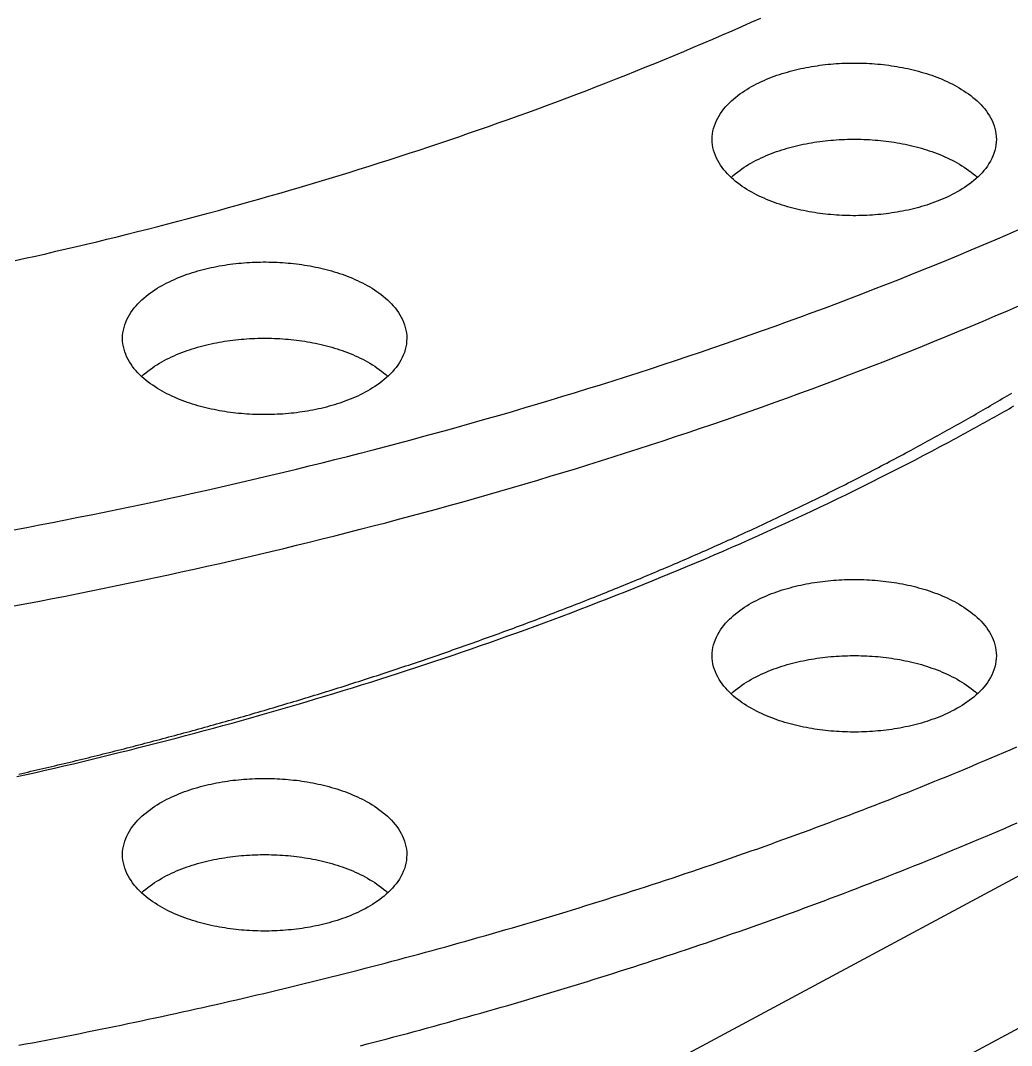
# Model space of a CAD drawing. Header units: millimetres. Extents: x 0 to 841, y 0 to 594.
# Drawn here: x 383.7 to 426.92, y 227.68 to 272.37 of the extents above; entities that cross this region are included whole.
import ezdxf

# ---------------------------------------------------------------- set-up
doc = ezdxf.new("R2010")
doc.units = ezdxf.units.MM
doc.layers.add('FINA', color=7, linetype='CONTINUOUS', lineweight=25)

msp = doc.modelspace()

# ---------------------------------------------------------------- linework, layer by layer
at = {"layer": 'FINA'}
for points in [[(392.051, 216.186), (497.574, 272.84)], [(383.464, 261.898), (383.909, 261.998), (384.355, 262.099), (384.8, 262.2), (385.245, 262.303), (385.69, 262.407), (386.135, 262.511), (386.579, 262.617), (387.023, 262.724), (387.467, 262.832), (387.911, 262.941), (388.354, 263.051), (388.797, 263.162), (389.24, 263.274), (389.683, 263.388), (390.125, 263.502), (390.567, 263.617), (391.009, 263.734), (391.45, 263.851), (391.891, 263.97), (392.332, 264.09), (392.773, 264.211), (393.213, 264.332), (393.653, 264.455), (394.092, 264.58), (394.532, 264.705), (394.971, 264.831), (395.409, 264.959), (395.848, 265.087), (396.286, 265.217), (396.723, 265.348), (397.161, 265.48), (397.598, 265.613), (398.034, 265.747), (398.471, 265.882), (398.907, 266.019), (399.342, 266.156), (399.777, 266.295), (400.212, 266.435), (400.647, 266.576), (401.081, 266.719), (401.515, 266.862), (401.948, 267.007), (402.381, 267.153), (402.813, 267.3), (403.245, 267.448), (403.677, 267.597), (404.108, 267.748), (404.539, 267.9), (404.97, 268.053), (405.4, 268.207), (405.829, 268.363), (406.258, 268.519), (406.687, 268.677), (407.115, 268.836), (407.543, 268.997), (407.97, 269.158), (408.397, 269.321), (408.823, 269.486), (409.249, 269.651), (409.674, 269.818), (410.099, 269.986), (410.523, 270.155), (410.947, 270.326), (411.37, 270.497), (411.793, 270.671), (412.215, 270.845), (412.637, 271.021), (413.058, 271.198), (413.478, 271.376), (413.898, 271.556), (414.318, 271.737), (414.736, 271.92), (415.155, 272.104), (415.572, 272.289), (415.989, 272.475)], [(383.464, 261.898), (383.909, 261.998), (384.355, 262.099), (384.8, 262.2), (385.245, 262.303), (385.69, 262.407), (386.135, 262.511), (386.579, 262.617), (387.023, 262.724), (387.467, 262.832), (387.911, 262.941), (388.354, 263.051), (388.797, 263.162), (389.24, 263.274), (389.683, 263.388), (390.125, 263.502), (390.567, 263.617), (391.009, 263.734), (391.45, 263.851), (391.891, 263.97), (392.332, 264.09), (392.773, 264.211), (393.213, 264.332), (393.653, 264.455), (394.092, 264.58), (394.532, 264.705), (394.971, 264.831), (395.409, 264.959), (395.848, 265.087), (396.286, 265.217), (396.723, 265.348), (397.161, 265.48), (397.598, 265.613), (398.034, 265.747), (398.471, 265.882), (398.907, 266.019), (399.342, 266.156), (399.777, 266.295), (400.212, 266.435), (400.647, 266.576), (401.081, 266.719), (401.515, 266.862), (401.948, 267.007), (402.381, 267.153), (402.813, 267.3), (403.245, 267.448), (403.677, 267.597), (404.108, 267.748), (404.539, 267.9), (404.97, 268.053), (405.4, 268.207), (405.829, 268.363), (406.258, 268.519), (406.687, 268.677), (407.115, 268.836), (407.543, 268.997), (407.97, 269.158), (408.397, 269.321), (408.823, 269.486), (409.249, 269.651), (409.674, 269.818), (410.099, 269.986), (410.523, 270.155), (410.947, 270.326), (411.37, 270.497), (411.793, 270.671), (412.215, 270.845), (412.637, 271.021), (413.058, 271.198), (413.478, 271.376), (413.898, 271.556), (414.318, 271.737), (414.736, 271.92), (415.155, 272.104), (415.572, 272.289), (415.989, 272.475)], [(413.867, 267.186), (413.871, 267.306), (413.883, 267.426), (413.903, 267.545), (413.931, 267.662), (413.966, 267.778), (414.007, 267.891), (414.056, 268.001), (414.11, 268.109), (414.17, 268.213), (414.234, 268.315), (414.304, 268.413), (414.378, 268.509), (414.455, 268.601), (414.536, 268.69), (414.621, 268.776), (414.708, 268.859), (414.798, 268.94), (414.89, 269.017), (414.984, 269.092), (415.081, 269.164), (415.179, 269.234), (415.279, 269.301), (415.381, 269.365), (415.484, 269.428), (415.589, 269.488), (415.695, 269.546), (415.801, 269.601), (415.909, 269.655), (416.018, 269.706), (416.128, 269.756), (416.239, 269.804), (416.35, 269.85), (416.462, 269.894), (416.575, 269.936), (416.689, 269.977), (416.803, 270.015), (416.917, 270.053), (417.032, 270.088), (417.148, 270.122), (417.264, 270.155), (417.381, 270.185), (417.498, 270.215), (417.615, 270.243), (417.732, 270.269), (417.85, 270.294), (417.968, 270.318), (418.087, 270.34), (418.206, 270.36), (418.325, 270.38), (418.444, 270.398), (418.563, 270.414), (418.683, 270.43), (418.802, 270.444), (418.922, 270.457), (419.042, 270.468), (419.162, 270.478), (419.282, 270.487), (419.403, 270.495), (419.523, 270.501), (419.643, 270.506), (419.764, 270.51), (419.884, 270.512), (420.005, 270.514), (420.125, 270.514), (420.246, 270.512), (420.366, 270.51), (420.487, 270.506), (420.607, 270.501), (420.728, 270.495), (420.848, 270.487), (420.968, 270.478), (421.088, 270.468), (421.208, 270.457), (421.328, 270.444), (421.448, 270.43), (421.567, 270.414), (421.686, 270.398), (421.806, 270.38), (421.925, 270.36), (422.043, 270.34), (422.162, 270.318), (422.28, 270.294), (422.398, 270.269), (422.515, 270.243), (422.633, 270.215), (422.75, 270.185), (422.866, 270.155), (422.982, 270.122), (423.098, 270.088), (423.213, 270.053), (423.328, 270.015), (423.442, 269.977), (423.555, 269.936), (423.668, 269.894), (423.78, 269.85), (423.892, 269.804), (424.002, 269.756), (424.112, 269.706), (424.221, 269.655), (424.329, 269.601), (424.436, 269.546), (424.541, 269.488), (424.646, 269.428), (424.749, 269.365), (424.851, 269.301), (424.951, 269.234), (425.049, 269.164), (425.146, 269.092), (425.24, 269.017), (425.333, 268.94), (425.423, 268.859), (425.51, 268.776), (425.594, 268.69), (425.675, 268.601), (425.753, 268.509), (425.826, 268.413), (425.896, 268.315), (425.961, 268.213), (426.02, 268.109), (426.075, 268.001), (426.123, 267.891), (426.165, 267.778), (426.2, 267.662), (426.227, 267.545), (426.247, 267.426), (426.259, 267.306), (426.263, 267.186)], [(398.238, 212.864), (503.762, 269.518)], [(424.448, 264.833), (424.341, 264.777), (424.233, 264.723), (424.124, 264.671), (424.014, 264.621), (423.904, 264.573), (423.792, 264.527), (423.68, 264.483), (423.567, 264.44), (423.454, 264.399), (423.339, 264.36), (423.225, 264.323), (423.109, 264.287), (422.994, 264.253), (422.878, 264.22), (422.761, 264.189), (422.644, 264.16), (422.527, 264.132), (422.409, 264.105), (422.291, 264.08), (422.173, 264.056), (422.054, 264.034), (421.935, 264.013), (421.816, 263.994), (421.697, 263.975), (421.577, 263.959), (421.458, 263.943), (421.338, 263.929), (421.218, 263.916), (421.098, 263.905), (420.978, 263.894), (420.857, 263.885), (420.737, 263.878), (420.617, 263.871), (420.496, 263.866), (420.375, 263.862), (420.255, 263.86), (420.134, 263.858), (420.013, 263.858), (419.893, 263.859), (419.772, 263.862), (419.652, 263.865), (419.531, 263.87), (419.411, 263.877), (419.29, 263.884), (419.17, 263.893), (419.05, 263.903), (418.93, 263.914), (418.81, 263.927), (418.69, 263.941), (418.57, 263.956), (418.451, 263.973), (418.331, 263.991), (418.212, 264.01), (418.093, 264.031), (417.975, 264.053), (417.856, 264.077), (417.738, 264.101), (417.621, 264.128), (417.503, 264.156), (417.386, 264.185), (417.269, 264.216), (417.153, 264.248), (417.037, 264.282), (416.922, 264.318), (416.807, 264.355), (416.693, 264.394), (416.58, 264.434), (416.467, 264.476), (416.354, 264.52), (416.243, 264.566), (416.132, 264.614), (416.022, 264.664), (415.913, 264.715), (415.805, 264.769), (415.698, 264.825), (415.592, 264.882), (415.487, 264.942), (415.384, 265.005), (415.282, 265.069), (415.182, 265.137), (415.083, 265.206), (414.986, 265.278), (414.892, 265.353), (414.799, 265.431), (414.709, 265.511), (414.622, 265.594), (414.538, 265.68), (414.456, 265.769), (414.379, 265.862), (414.305, 265.957), (414.235, 266.056), (414.17, 266.157), (414.11, 266.262), (414.056, 266.37), (414.008, 266.48), (413.966, 266.594), (413.931, 266.709), (413.903, 266.826), (413.883, 266.945), (413.871, 267.065), (413.867, 267.186)], [(414.694, 265.525), (414.784, 265.606), (414.876, 265.684), (414.971, 265.759), (415.067, 265.832), (415.166, 265.902), (415.266, 265.97), (415.368, 266.035), (415.471, 266.098), (415.576, 266.158), (415.682, 266.217), (415.789, 266.273), (415.897, 266.327), (416.006, 266.379), (416.116, 266.429), (416.227, 266.477), (416.339, 266.523), (416.451, 266.567), (416.564, 266.61), (416.678, 266.651), (416.793, 266.69), (416.908, 266.727), (417.023, 266.763), (417.139, 266.797), (417.255, 266.83), (417.372, 266.861), (417.489, 266.891), (417.607, 266.919), (417.725, 266.945), (417.843, 266.97), (417.962, 266.994), (418.081, 267.016), (418.2, 267.037), (418.319, 267.057), (418.439, 267.075), (418.558, 267.092), (418.678, 267.107), (418.798, 267.121), (418.918, 267.134), (419.039, 267.146), (419.159, 267.156), (419.28, 267.165), (419.401, 267.172), (419.521, 267.179), (419.642, 267.184), (419.763, 267.188), (419.884, 267.19), (420.005, 267.191), (420.126, 267.191), (420.246, 267.19), (420.367, 267.188), (420.488, 267.184), (420.609, 267.179), (420.73, 267.172), (420.85, 267.165), (420.971, 267.156), (421.091, 267.146), (421.212, 267.134), (421.332, 267.121), (421.452, 267.107), (421.572, 267.092), (421.692, 267.075), (421.811, 267.057), (421.931, 267.037), (422.05, 267.016), (422.168, 266.994), (422.287, 266.97), (422.405, 266.945), (422.523, 266.919), (422.641, 266.891), (422.758, 266.861), (422.875, 266.83), (422.991, 266.797), (423.107, 266.763), (423.223, 266.727), (423.338, 266.69), (423.452, 266.651), (423.566, 266.61), (423.679, 266.567), (423.791, 266.523), (423.903, 266.477), (424.014, 266.429), (424.124, 266.379), (424.233, 266.327), (424.341, 266.273), (424.449, 266.217), (424.554, 266.158), (424.659, 266.098), (424.762, 266.035), (424.864, 265.97), (424.964, 265.902), (425.063, 265.832), (425.16, 265.759), (425.254, 265.684), (425.346, 265.606), (425.436, 265.525)], [(426.263, 267.186), (426.259, 267.061), (426.246, 266.937), (426.225, 266.814), (426.195, 266.693), (426.158, 266.574), (426.113, 266.457), (426.062, 266.344), (426.004, 266.233), (425.94, 266.126), (425.872, 266.022), (425.798, 265.921), (425.72, 265.824), (425.638, 265.729), (425.553, 265.639), (425.464, 265.551), (425.372, 265.467), (425.277, 265.385), (425.18, 265.307), (425.081, 265.231), (424.98, 265.158), (424.877, 265.088), (424.772, 265.021), (424.665, 264.956), (424.557, 264.893), (424.448, 264.833)], [(383.405, 250.162), (383.969, 250.268), (384.532, 250.376), (385.095, 250.484), (385.658, 250.594), (386.22, 250.706), (386.783, 250.818), (387.345, 250.932), (387.906, 251.048), (388.468, 251.164), (389.029, 251.283), (389.59, 251.402), (390.15, 251.523), (390.71, 251.645), (391.27, 251.769), (391.83, 251.894), (392.389, 252.021), (392.948, 252.149), (393.507, 252.278), (394.065, 252.409), (394.623, 252.541), (395.181, 252.674), (395.738, 252.809), (396.295, 252.945), (396.852, 253.083), (397.408, 253.223), (397.964, 253.363), (398.52, 253.505), (399.075, 253.649), (399.63, 253.794), (400.184, 253.941), (400.738, 254.089), (401.292, 254.238), (401.845, 254.389), (402.398, 254.541), (402.95, 254.695), (403.502, 254.851), (404.054, 255.008), (404.605, 255.166), (405.156, 255.326), (405.706, 255.487), (406.256, 255.65), (406.805, 255.815), (407.354, 255.981), (407.902, 256.148), (408.45, 256.317), (408.998, 256.488), (409.545, 256.66), (410.091, 256.834), (410.637, 257.009), (411.183, 257.186), (411.727, 257.365), (412.272, 257.545), (412.816, 257.726), (413.359, 257.91), (413.902, 258.095), (414.444, 258.281), (414.986, 258.469), (415.527, 258.659), (416.068, 258.851), (416.608, 259.044), (417.147, 259.238), (417.686, 259.435), (418.224, 259.633), (418.761, 259.832), (419.298, 260.034), (419.835, 260.237), (420.37, 260.442), (420.905, 260.648), (421.439, 260.857), (421.973, 261.066), (422.506, 261.278), (423.038, 261.492), (423.57, 261.707), (424.101, 261.924), (424.631, 262.142), (425.16, 262.363), (425.689, 262.585), (426.217, 262.809), (426.744, 263.035), (427.27, 263.263)], [(388.15, 258.51), (388.154, 258.631), (388.166, 258.751), (388.186, 258.869), (388.214, 258.987), (388.249, 259.102), (388.291, 259.215), (388.339, 259.325), (388.393, 259.433), (388.453, 259.538), (388.518, 259.639), (388.587, 259.738), (388.661, 259.833), (388.739, 259.925), (388.82, 260.015), (388.904, 260.101), (388.991, 260.184), (389.081, 260.264), (389.173, 260.342), (389.268, 260.416), (389.364, 260.488), (389.463, 260.558), (389.563, 260.625), (389.665, 260.69), (389.768, 260.752), (389.872, 260.812), (389.978, 260.87), (390.085, 260.926), (390.193, 260.979), (390.302, 261.031), (390.411, 261.081), (390.522, 261.128), (390.633, 261.174), (390.746, 261.218), (390.858, 261.26), (390.972, 261.301), (391.086, 261.34), (391.201, 261.377), (391.316, 261.413), (391.431, 261.447), (391.548, 261.479), (391.664, 261.51), (391.781, 261.539), (391.898, 261.567), (392.016, 261.593), (392.134, 261.618), (392.252, 261.642), (392.37, 261.664), (392.489, 261.685), (392.608, 261.704), (392.727, 261.722), (392.846, 261.739), (392.966, 261.754), (393.086, 261.768), (393.206, 261.781), (393.325, 261.792), (393.446, 261.803), (393.566, 261.811), (393.686, 261.819), (393.806, 261.825), (393.927, 261.83), (394.047, 261.834), (394.168, 261.837), (394.288, 261.838), (394.409, 261.838), (394.529, 261.837), (394.65, 261.834), (394.77, 261.83), (394.891, 261.825), (395.011, 261.819), (395.131, 261.811), (395.251, 261.803), (395.371, 261.792), (395.491, 261.781), (395.611, 261.768), (395.731, 261.754), (395.851, 261.739), (395.97, 261.722), (396.089, 261.704), (396.208, 261.685), (396.327, 261.664), (396.445, 261.642), (396.563, 261.618), (396.681, 261.593), (396.799, 261.567), (396.916, 261.539), (397.033, 261.51), (397.149, 261.479), (397.265, 261.447), (397.381, 261.413), (397.496, 261.377), (397.611, 261.34), (397.725, 261.301), (397.838, 261.26), (397.951, 261.218), (398.063, 261.174), (398.175, 261.128), (398.286, 261.081), (398.395, 261.031), (398.504, 260.979), (398.612, 260.926), (398.719, 260.87), (398.825, 260.812), (398.929, 260.752), (399.032, 260.69), (399.134, 260.625), (399.234, 260.558), (399.333, 260.488), (399.429, 260.416), (399.524, 260.342), (399.616, 260.264), (399.706, 260.184), (399.793, 260.101), (399.877, 260.015), (399.958, 259.925), (400.036, 259.833), (400.11, 259.738), (400.179, 259.639), (400.244, 259.538), (400.304, 259.433), (400.358, 259.325), (400.406, 259.215), (400.448, 259.102), (400.483, 258.987), (400.511, 258.869), (400.531, 258.751), (400.543, 258.631), (400.547, 258.51)], [(383.405, 246.84), (383.969, 246.946), (384.532, 247.054), (385.095, 247.162), (385.658, 247.272), (386.22, 247.384), (386.783, 247.496), (387.345, 247.61), (387.906, 247.726), (388.468, 247.842), (389.029, 247.961), (389.59, 248.08), (390.15, 248.201), (390.71, 248.323), (391.27, 248.447), (391.83, 248.572), (392.389, 248.699), (392.948, 248.826), (393.507, 248.956), (394.065, 249.086), (394.623, 249.219), (395.181, 249.352), (395.738, 249.487), (396.295, 249.623), (396.852, 249.761), (397.408, 249.901), (397.964, 250.041), (398.52, 250.183), (399.075, 250.327), (399.63, 250.472), (400.184, 250.619), (400.738, 250.767), (401.292, 250.916), (401.845, 251.067), (402.398, 251.219), (402.95, 251.373), (403.502, 251.529), (404.054, 251.686), (404.605, 251.844), (405.156, 252.004), (405.706, 252.165), (406.256, 252.328), (406.805, 252.493), (407.354, 252.659), (407.902, 252.826), (408.45, 252.995), (408.998, 253.166), (409.545, 253.338), (410.091, 253.512), (410.637, 253.687), (411.183, 253.864), (411.727, 254.043), (412.272, 254.223), (412.816, 254.404), (413.359, 254.588), (413.902, 254.773), (414.444, 254.959), (414.986, 255.147), (415.527, 255.337), (416.068, 255.528), (416.608, 255.722), (417.147, 255.916), (417.686, 256.113), (418.224, 256.311), (418.761, 256.51), (419.298, 256.712), (419.835, 256.915), (420.37, 257.12), (420.905, 257.326), (421.439, 257.534), (421.973, 257.744), (422.506, 257.956), (423.038, 258.17), (423.57, 258.385), (424.101, 258.602), (424.631, 258.82), (425.16, 259.041), (425.689, 259.263), (426.217, 259.487), (426.744, 259.713), (427.27, 259.941)], [(398.731, 256.157), (398.624, 256.101), (398.517, 256.047), (398.408, 255.995), (398.298, 255.945), (398.187, 255.897), (398.076, 255.851), (397.963, 255.807), (397.85, 255.765), (397.737, 255.724), (397.623, 255.685), (397.508, 255.647), (397.393, 255.612), (397.277, 255.577), (397.161, 255.545), (397.044, 255.514), (396.927, 255.484), (396.81, 255.456), (396.692, 255.43), (396.574, 255.404), (396.456, 255.381), (396.337, 255.358), (396.219, 255.338), (396.1, 255.318), (395.98, 255.3), (395.861, 255.283), (395.741, 255.268), (395.621, 255.253), (395.501, 255.241), (395.381, 255.229), (395.261, 255.219), (395.141, 255.21), (395.02, 255.202), (394.9, 255.196), (394.779, 255.191), (394.659, 255.187), (394.538, 255.184), (394.418, 255.183), (394.297, 255.183), (394.176, 255.184), (394.056, 255.186), (393.935, 255.19), (393.814, 255.195), (393.694, 255.201), (393.574, 255.209), (393.453, 255.217), (393.333, 255.227), (393.213, 255.239), (393.093, 255.251), (392.973, 255.265), (392.853, 255.281), (392.734, 255.297), (392.615, 255.315), (392.495, 255.335), (392.377, 255.355), (392.258, 255.377), (392.14, 255.401), (392.022, 255.426), (391.904, 255.452), (391.787, 255.48), (391.669, 255.509), (391.553, 255.54), (391.437, 255.573), (391.321, 255.607), (391.206, 255.642), (391.091, 255.679), (390.977, 255.718), (390.863, 255.759), (390.75, 255.801), (390.638, 255.845), (390.526, 255.891), (390.415, 255.938), (390.305, 255.988), (390.196, 256.04), (390.088, 256.093), (389.981, 256.149), (389.875, 256.207), (389.771, 256.267), (389.667, 256.329), (389.565, 256.394), (389.465, 256.461), (389.366, 256.53), (389.27, 256.603), (389.175, 256.677), (389.083, 256.755), (388.993, 256.835), (388.905, 256.918), (388.821, 257.005), (388.74, 257.094), (388.662, 257.186), (388.588, 257.282), (388.519, 257.38), (388.454, 257.482), (388.394, 257.587), (388.339, 257.694), (388.291, 257.805), (388.249, 257.918), (388.214, 258.033), (388.187, 258.151), (388.166, 258.27), (388.154, 258.39), (388.15, 258.51)], [(388.978, 256.849), (389.067, 256.93), (389.16, 257.008), (389.254, 257.084), (389.351, 257.157), (389.449, 257.227), (389.549, 257.294), (389.651, 257.359), (389.754, 257.422), (389.859, 257.483), (389.965, 257.541), (390.072, 257.597), (390.18, 257.651), (390.289, 257.703), (390.4, 257.753), (390.51, 257.801), (390.622, 257.848), (390.735, 257.892), (390.848, 257.934), (390.962, 257.975), (391.076, 258.014), (391.191, 258.052), (391.306, 258.088), (391.422, 258.122), (391.539, 258.154), (391.656, 258.186), (391.773, 258.215), (391.89, 258.243), (392.008, 258.27), (392.127, 258.295), (392.245, 258.319), (392.364, 258.341), (392.483, 258.362), (392.602, 258.381), (392.722, 258.399), (392.842, 258.416), (392.962, 258.432), (393.082, 258.446), (393.202, 258.459), (393.322, 258.47), (393.443, 258.48), (393.563, 258.489), (393.684, 258.497), (393.805, 258.503), (393.925, 258.508), (394.046, 258.512), (394.167, 258.515), (394.288, 258.516), (394.409, 258.516), (394.53, 258.515), (394.651, 258.512), (394.772, 258.508), (394.892, 258.503), (395.013, 258.497), (395.134, 258.489), (395.254, 258.48), (395.375, 258.47), (395.495, 258.459), (395.615, 258.446), (395.735, 258.432), (395.855, 258.416), (395.975, 258.399), (396.095, 258.381), (396.214, 258.362), (396.333, 258.341), (396.452, 258.319), (396.57, 258.295), (396.689, 258.27), (396.807, 258.243), (396.924, 258.215), (397.041, 258.186), (397.158, 258.154), (397.275, 258.122), (397.391, 258.088), (397.506, 258.052), (397.621, 258.014), (397.735, 257.975), (397.849, 257.934), (397.962, 257.892), (398.075, 257.848), (398.187, 257.801), (398.297, 257.753), (398.408, 257.703), (398.517, 257.651), (398.625, 257.597), (398.732, 257.541), (398.838, 257.483), (398.942, 257.422), (399.046, 257.359), (399.148, 257.294), (399.248, 257.227), (399.346, 257.157), (399.443, 257.084), (399.537, 257.008), (399.63, 256.93), (399.719, 256.849)], [(400.547, 258.51), (400.542, 258.386), (400.529, 258.262), (400.508, 258.139), (400.478, 258.017), (400.441, 257.898), (400.396, 257.782), (400.345, 257.668), (400.287, 257.558), (400.224, 257.45), (400.155, 257.346), (400.081, 257.245), (400.003, 257.148), (399.922, 257.054), (399.836, 256.963), (399.747, 256.875), (399.655, 256.791), (399.561, 256.709), (399.464, 256.631), (399.365, 256.555), (399.263, 256.483), (399.16, 256.412), (399.055, 256.345), (398.949, 256.28), (398.841, 256.217), (398.731, 256.157)], [(422.434, 253.575), (422.54, 253.632), (422.646, 253.689), (422.752, 253.746), (422.858, 253.803), (422.964, 253.861), (423.07, 253.918), (423.175, 253.976), (423.281, 254.034), (423.386, 254.092), (423.492, 254.15), (423.597, 254.208), (423.703, 254.266), (423.808, 254.324), (423.913, 254.382), (424.018, 254.441), (424.123, 254.5), (424.228, 254.558), (424.333, 254.617), (424.438, 254.676), (424.543, 254.735), (424.648, 254.794), (424.753, 254.854), (424.857, 254.913), (424.962, 254.973), (425.066, 255.032), (425.171, 255.092), (425.275, 255.152), (425.38, 255.212), (425.484, 255.272), (425.588, 255.332), (425.692, 255.392), (425.796, 255.453), (425.901, 255.513), (426.004, 255.574), (426.108, 255.635), (426.212, 255.695), (426.316, 255.756), (426.42, 255.817), (426.523, 255.879), (426.627, 255.94), (426.73, 256.001), (426.834, 256.063), (426.937, 256.125)], [(424.187, 253.987), (424.293, 254.044), (424.399, 254.101), (424.505, 254.158), (424.611, 254.215), (424.716, 254.273), (424.822, 254.33), (424.928, 254.388), (425.033, 254.445), (425.139, 254.503), (425.244, 254.561), (425.349, 254.619), (425.455, 254.677), (425.56, 254.735), (425.665, 254.794), (425.77, 254.852), (425.875, 254.911), (425.98, 254.969), (426.085, 255.028), (426.19, 255.087), (426.295, 255.146), (426.399, 255.205), (426.504, 255.264), (426.609, 255.323), (426.713, 255.383), (426.818, 255.442), (426.922, 255.502), (427.026, 255.562)], [(383.543, 239.4), (383.954, 239.492), (384.364, 239.584), (384.774, 239.678), (385.184, 239.773), (385.593, 239.868), (386.003, 239.964), (386.412, 240.061), (386.821, 240.159), (387.229, 240.258), (387.638, 240.358), (388.046, 240.459), (388.454, 240.56), (388.862, 240.663), (389.27, 240.766), (389.677, 240.87), (390.084, 240.975), (390.491, 241.081), (390.898, 241.188), (391.304, 241.296), (391.711, 241.405), (392.117, 241.515), (392.522, 241.626), (392.928, 241.737), (393.333, 241.85), (393.738, 241.963), (394.143, 242.078), (394.547, 242.193), (394.951, 242.309), (395.355, 242.427), (395.759, 242.545), (396.162, 242.664), (396.565, 242.784), (396.968, 242.905), (397.37, 243.027), (397.772, 243.15), (398.174, 243.274), (398.576, 243.399), (398.977, 243.525), (399.378, 243.652), (399.779, 243.779), (400.179, 243.908), (400.579, 244.038), (400.979, 244.169), (401.378, 244.301), (401.777, 244.434), (402.176, 244.567), (402.574, 244.702), (402.972, 244.838), (403.37, 244.975), (403.767, 245.113), (404.164, 245.251), (404.56, 245.391), (404.957, 245.532), (405.353, 245.674), (405.748, 245.817), (406.143, 245.961), (406.538, 246.106), (406.932, 246.252), (407.326, 246.399), (407.72, 246.548), (408.113, 246.697), (408.506, 246.847), (408.898, 246.999), (409.29, 247.151), (409.681, 247.305), (410.072, 247.459), (410.463, 247.615), (410.853, 247.772), (411.243, 247.93), (411.632, 248.089), (412.021, 248.249), (412.41, 248.41), (412.798, 248.572), (413.185, 248.736), (413.572, 248.9), (413.959, 249.066), (414.345, 249.233), (414.73, 249.401), (415.115, 249.57), (415.5, 249.74), (415.884, 249.912), (416.267, 250.084), (416.65, 250.258), (417.033, 250.433), (417.414, 250.609), (417.796, 250.787), (418.177, 250.965), (418.557, 251.145), (418.936, 251.326), (419.316, 251.508), (419.694, 251.691), (420.072, 251.875), (420.449, 252.061), (420.826, 252.248), (421.202, 252.436), (421.577, 252.626), (421.952, 252.816), (422.326, 253.008), (422.7, 253.202), (423.073, 253.396), (423.445, 253.592), (423.817, 253.789), (424.187, 253.987)], [(383.626, 239.509), (383.758, 239.539), (383.889, 239.569), (384.02, 239.599), (384.152, 239.63), (384.283, 239.66), (384.414, 239.691), (384.546, 239.721), (384.677, 239.752), (384.808, 239.783), (384.94, 239.814), (385.071, 239.845), (385.202, 239.876), (385.333, 239.907), (385.465, 239.938), (385.596, 239.97), (385.727, 240.001), (385.858, 240.033), (385.989, 240.064), (386.12, 240.096), (386.251, 240.128), (386.382, 240.16), (386.513, 240.192), (386.644, 240.224), (386.775, 240.256), (386.906, 240.289), (387.037, 240.321), (387.168, 240.354), (387.299, 240.386), (387.429, 240.419), (387.56, 240.452), (387.691, 240.484), (387.822, 240.517), (387.953, 240.55), (388.083, 240.584), (388.214, 240.617), (388.345, 240.65), (388.475, 240.684), (388.606, 240.717), (388.737, 240.751), (388.867, 240.785), (388.998, 240.818), (389.128, 240.852), (389.259, 240.886), (389.389, 240.92), (389.52, 240.955), (389.65, 240.989), (389.78, 241.023), (389.911, 241.058), (390.041, 241.092), (390.171, 241.127), (390.302, 241.162), (390.432, 241.197), (390.562, 241.232), (390.692, 241.267), (390.823, 241.302), (390.953, 241.337), (391.083, 241.373), (391.213, 241.408), (391.343, 241.444), (391.473, 241.479), (391.603, 241.515), (391.733, 241.551), (391.863, 241.587), (391.993, 241.623), (392.123, 241.659), (392.253, 241.695), (392.383, 241.732), (392.513, 241.768), (392.642, 241.805), (392.772, 241.841), (392.902, 241.878), (393.032, 241.915), (393.161, 241.952), (393.291, 241.989), (393.421, 242.026), (393.55, 242.063), (393.68, 242.1), (393.81, 242.138), (393.939, 242.175), (394.069, 242.213), (394.198, 242.251), (394.327, 242.288), (394.457, 242.326), (394.586, 242.364), (394.716, 242.402), (394.845, 242.441), (394.974, 242.479), (395.104, 242.517), (395.233, 242.556), (395.362, 242.595), (395.491, 242.633), (395.62, 242.672), (395.749, 242.711), (395.879, 242.75), (396.008, 242.789), (396.137, 242.828), (396.266, 242.868), (396.395, 242.907), (396.523, 242.947), (396.652, 242.986), (396.781, 243.026), (396.91, 243.066), (397.039, 243.106), (397.168, 243.146), (397.296, 243.186), (397.425, 243.226), (397.554, 243.266), (397.682, 243.307), (397.811, 243.347), (397.94, 243.388), (398.068, 243.429), (398.197, 243.47), (398.325, 243.511), (398.454, 243.552), (398.582, 243.593), (398.71, 243.634), (398.839, 243.676), (398.967, 243.717), (399.095, 243.759), (399.224, 243.8), (399.352, 243.842), (399.48, 243.884), (399.608, 243.926), (399.736, 243.968), (399.864, 244.01), (399.993, 244.052), (400.121, 244.095), (400.249, 244.137), (400.376, 244.18), (400.504, 244.223), (400.632, 244.266), (400.76, 244.308), (400.888, 244.352), (401.016, 244.395), (401.143, 244.438), (401.271, 244.481), (401.399, 244.525), (401.526, 244.568), (401.654, 244.612), (401.782, 244.656), (401.909, 244.7), (402.036, 244.744), (402.164, 244.788), (402.291, 244.832), (402.419, 244.876), (402.546, 244.921), (402.673, 244.965), (402.801, 245.01), (402.928, 245.055), (403.055, 245.099), (403.182, 245.144), (403.309, 245.189), (403.436, 245.235), (403.563, 245.28), (403.69, 245.325), (403.817, 245.371), (403.944, 245.416), (404.071, 245.462), (404.198, 245.508), (404.325, 245.554), (404.451, 245.6), (404.578, 245.646), (404.705, 245.692), (404.831, 245.739), (404.958, 245.785), (405.085, 245.832), (405.211, 245.878), (405.338, 245.925), (405.464, 245.972), (405.59, 246.019), (405.717, 246.066), (405.843, 246.113), (405.969, 246.161), (406.096, 246.208), (406.222, 246.256), (406.348, 246.304), (406.474, 246.351), (406.6, 246.399), (406.726, 246.447), (406.852, 246.495), (406.978, 246.544), (407.104, 246.592), (407.23, 246.641), (407.355, 246.689), (407.481, 246.738), (407.607, 246.787), (407.733, 246.836), (407.858, 246.885), (407.984, 246.934), (408.109, 246.983), (408.235, 247.032), (408.36, 247.082), (408.486, 247.131), (408.611, 247.181), (408.736, 247.231), (408.862, 247.281), (408.987, 247.331), (409.112, 247.381), (409.237, 247.431), (409.362, 247.482), (409.487, 247.532), (409.612, 247.583), (409.737, 247.634), (409.862, 247.685), (409.987, 247.736), (410.112, 247.787), (410.237, 247.838), (410.361, 247.889), (410.486, 247.941), (410.61, 247.992), (410.735, 248.044), (410.86, 248.096), (410.984, 248.148), (411.108, 248.2), (411.233, 248.252), (411.357, 248.304), (411.481, 248.356), (411.606, 248.409), (411.73, 248.462), (411.854, 248.514), (411.978, 248.567), (412.102, 248.62), (412.226, 248.673), (412.35, 248.726), (412.474, 248.78), (412.598, 248.833), (412.721, 248.887), (412.845, 248.94), (412.969, 248.994), (413.092, 249.048), (413.216, 249.102), (413.339, 249.156), (413.463, 249.211), (413.586, 249.265), (413.71, 249.32), (413.833, 249.374), (413.956, 249.429), (414.079, 249.484), (414.202, 249.539), (414.325, 249.594), (414.448, 249.649), (414.571, 249.705), (414.694, 249.76), (414.817, 249.816), (414.94, 249.871), (415.063, 249.927), (415.185, 249.983), (415.308, 250.039), (415.431, 250.096), (415.553, 250.152), (415.676, 250.209), (415.798, 250.265), (415.92, 250.322), (416.043, 250.379), (416.165, 250.436), (416.287, 250.493), (416.409, 250.55), (416.531, 250.607), (416.653, 250.665), (416.775, 250.722), (416.897, 250.78), (417.019, 250.838), (417.14, 250.896), (417.262, 250.954), (417.384, 251.012), (417.505, 251.071), (417.627, 251.129), (417.748, 251.188), (417.87, 251.247), (417.991, 251.305), (418.112, 251.364), (418.234, 251.424), (418.355, 251.483), (418.476, 251.542), (418.597, 251.602), (418.718, 251.661), (418.839, 251.721), (418.959, 251.781), (419.08, 251.841), (419.201, 251.901), (419.322, 251.961), (419.442, 252.022), (419.563, 252.082), (419.683, 252.143), (419.803, 252.204), (419.924, 252.265), (420.044, 252.326), (420.164, 252.387), (420.284, 252.448), (420.404, 252.51), (420.524, 252.571), (420.644, 252.633), (420.764, 252.695), (420.884, 252.757), (421.003, 252.819), (421.123, 252.881), (421.243, 252.944), (421.362, 253.006), (421.482, 253.069), (421.601, 253.132), (421.72, 253.195), (421.839, 253.258), (421.959, 253.321), (422.078, 253.384), (422.197, 253.448), (422.316, 253.511), (422.434, 253.575)], [(413.867, 244.67), (413.871, 244.79), (413.883, 244.91), (413.903, 245.029), (413.931, 245.146), (413.966, 245.262), (414.007, 245.375), (414.056, 245.485), (414.11, 245.593), (414.17, 245.697), (414.234, 245.799), (414.304, 245.897), (414.378, 245.993), (414.455, 246.085), (414.536, 246.174), (414.621, 246.26), (414.708, 246.343), (414.798, 246.424), (414.89, 246.501), (414.984, 246.576), (415.081, 246.648), (415.179, 246.718), (415.279, 246.785), (415.381, 246.849), (415.484, 246.912), (415.589, 246.972), (415.695, 247.029), (415.801, 247.085), (415.909, 247.139), (416.018, 247.19), (416.128, 247.24), (416.239, 247.288), (416.35, 247.334), (416.462, 247.378), (416.575, 247.42), (416.689, 247.461), (416.803, 247.499), (416.917, 247.537), (417.032, 247.572), (417.148, 247.606), (417.264, 247.638), (417.381, 247.669), (417.498, 247.699), (417.615, 247.727), (417.732, 247.753), (417.85, 247.778), (417.968, 247.801), (418.087, 247.824), (418.206, 247.844), (418.325, 247.864), (418.444, 247.882), (418.563, 247.898), (418.683, 247.914), (418.802, 247.928), (418.922, 247.941), (419.042, 247.952), (419.162, 247.962), (419.282, 247.971), (419.403, 247.979), (419.523, 247.985), (419.643, 247.99), (419.764, 247.994), (419.884, 247.996), (420.005, 247.997), (420.125, 247.997), (420.246, 247.996), (420.366, 247.994), (420.487, 247.99), (420.607, 247.985), (420.728, 247.979), (420.848, 247.971), (420.968, 247.962), (421.088, 247.952), (421.208, 247.941), (421.328, 247.928), (421.448, 247.914), (421.567, 247.898), (421.686, 247.882), (421.806, 247.864), (421.925, 247.844), (422.043, 247.824), (422.162, 247.801), (422.28, 247.778), (422.398, 247.753), (422.515, 247.727), (422.633, 247.699), (422.75, 247.669), (422.866, 247.638), (422.982, 247.606), (423.098, 247.572), (423.213, 247.537), (423.328, 247.499), (423.442, 247.461), (423.555, 247.42), (423.668, 247.378), (423.78, 247.334), (423.892, 247.288), (424.002, 247.24), (424.112, 247.19), (424.221, 247.139), (424.329, 247.085), (424.436, 247.029), (424.541, 246.972), (424.646, 246.912), (424.749, 246.849), (424.851, 246.785), (424.951, 246.718), (425.049, 246.648), (425.146, 246.576), (425.24, 246.501), (425.333, 246.424), (425.423, 246.343), (425.51, 246.26), (425.594, 246.174), (425.675, 246.085), (425.753, 245.993), (425.826, 245.897), (425.896, 245.799), (425.961, 245.697), (426.02, 245.593), (426.075, 245.485), (426.123, 245.375), (426.165, 245.262), (426.2, 245.146), (426.227, 245.029), (426.247, 244.91), (426.259, 244.79), (426.263, 244.67)], [(424.448, 242.317), (424.341, 242.261), (424.233, 242.207), (424.124, 242.155), (424.014, 242.105), (423.904, 242.057), (423.792, 242.011), (423.68, 241.967), (423.567, 241.924), (423.454, 241.883), (423.339, 241.844), (423.225, 241.807), (423.109, 241.771), (422.994, 241.737), (422.878, 241.704), (422.761, 241.673), (422.644, 241.644), (422.527, 241.616), (422.409, 241.589), (422.291, 241.564), (422.173, 241.54), (422.054, 241.518), (421.935, 241.497), (421.816, 241.478), (421.697, 241.459), (421.577, 241.443), (421.458, 241.427), (421.338, 241.413), (421.218, 241.4), (421.098, 241.389), (420.978, 241.378), (420.857, 241.369), (420.737, 241.362), (420.617, 241.355), (420.496, 241.35), (420.375, 241.346), (420.255, 241.344), (420.134, 241.342), (420.013, 241.342), (419.893, 241.343), (419.772, 241.346), (419.652, 241.349), (419.531, 241.354), (419.411, 241.361), (419.29, 241.368), (419.17, 241.377), (419.05, 241.387), (418.93, 241.398), (418.81, 241.411), (418.69, 241.425), (418.57, 241.44), (418.451, 241.457), (418.331, 241.475), (418.212, 241.494), (418.093, 241.515), (417.975, 241.537), (417.856, 241.561), (417.738, 241.585), (417.621, 241.612), (417.503, 241.64), (417.386, 241.669), (417.269, 241.7), (417.153, 241.732), (417.037, 241.766), (416.922, 241.802), (416.807, 241.839), (416.693, 241.878), (416.58, 241.918), (416.467, 241.96), (416.354, 242.004), (416.243, 242.05), (416.132, 242.098), (416.022, 242.148), (415.913, 242.199), (415.805, 242.253), (415.698, 242.309), (415.592, 242.366), (415.487, 242.426), (415.384, 242.489), (415.282, 242.553), (415.182, 242.62), (415.083, 242.69), (414.986, 242.762), (414.892, 242.837), (414.799, 242.914), (414.709, 242.995), (414.622, 243.078), (414.538, 243.164), (414.456, 243.253), (414.379, 243.346), (414.305, 243.441), (414.235, 243.54), (414.17, 243.641), (414.11, 243.746), (414.056, 243.854), (414.008, 243.964), (413.966, 244.077), (413.931, 244.193), (413.903, 244.31), (413.883, 244.429), (413.871, 244.549), (413.867, 244.67)], [(414.694, 243.009), (414.784, 243.09), (414.876, 243.168), (414.971, 243.243), (415.067, 243.316), (415.166, 243.386), (415.266, 243.454), (415.368, 243.519), (415.471, 243.582), (415.576, 243.642), (415.682, 243.701), (415.789, 243.757), (415.897, 243.811), (416.006, 243.863), (416.116, 243.913), (416.227, 243.961), (416.339, 244.007), (416.451, 244.051), (416.564, 244.094), (416.678, 244.135), (416.793, 244.174), (416.908, 244.211), (417.023, 244.247), (417.139, 244.281), (417.255, 244.314), (417.372, 244.345), (417.489, 244.375), (417.607, 244.403), (417.725, 244.429), (417.843, 244.454), (417.962, 244.478), (418.081, 244.5), (418.2, 244.521), (418.319, 244.541), (418.439, 244.559), (418.558, 244.576), (418.678, 244.591), (418.798, 244.605), (418.918, 244.618), (419.039, 244.63), (419.159, 244.64), (419.28, 244.649), (419.401, 244.656), (419.521, 244.663), (419.642, 244.668), (419.763, 244.672), (419.884, 244.674), (420.005, 244.675), (420.126, 244.675), (420.246, 244.674), (420.367, 244.672), (420.488, 244.668), (420.609, 244.663), (420.73, 244.656), (420.85, 244.649), (420.971, 244.64), (421.091, 244.63), (421.212, 244.618), (421.332, 244.605), (421.452, 244.591), (421.572, 244.576), (421.692, 244.559), (421.811, 244.541), (421.931, 244.521), (422.05, 244.5), (422.168, 244.478), (422.287, 244.454), (422.405, 244.429), (422.523, 244.403), (422.641, 244.375), (422.758, 244.345), (422.875, 244.314), (422.991, 244.281), (423.107, 244.247), (423.223, 244.211), (423.338, 244.174), (423.452, 244.135), (423.566, 244.094), (423.679, 244.051), (423.791, 244.007), (423.903, 243.961), (424.014, 243.913), (424.124, 243.863), (424.233, 243.811), (424.341, 243.757), (424.449, 243.701), (424.554, 243.642), (424.659, 243.582), (424.762, 243.519), (424.864, 243.454), (424.964, 243.386), (425.063, 243.316), (425.16, 243.243), (425.254, 243.168), (425.346, 243.09), (425.436, 243.009)], [(426.263, 244.67), (426.259, 244.545), (426.246, 244.421), (426.225, 244.298), (426.195, 244.177), (426.158, 244.058), (426.113, 243.941), (426.062, 243.828), (426.004, 243.717), (425.94, 243.61), (425.872, 243.506), (425.798, 243.405), (425.72, 243.307), (425.638, 243.213), (425.553, 243.123), (425.464, 243.035), (425.372, 242.95), (425.277, 242.869), (425.18, 242.791), (425.081, 242.715), (424.98, 242.642), (424.877, 242.572), (424.772, 242.504), (424.665, 242.439), (424.557, 242.377), (424.448, 242.317)], [(383.62, 227.687), (383.918, 227.743), (384.216, 227.799), (384.514, 227.856), (384.812, 227.914), (385.11, 227.971), (385.408, 228.029), (385.706, 228.088), (386.004, 228.146), (386.301, 228.206), (386.599, 228.265), (386.896, 228.325), (387.194, 228.386), (387.491, 228.446), (387.789, 228.507), (388.086, 228.569), (388.383, 228.631), (388.68, 228.693), (388.977, 228.756), (389.274, 228.819), (389.571, 228.882), (389.867, 228.946), (390.164, 229.01), (390.461, 229.075), (390.757, 229.14), (391.053, 229.205), (391.35, 229.271), (391.646, 229.337), (391.942, 229.403), (392.238, 229.47), (392.534, 229.538), (392.83, 229.605), (393.126, 229.673), (393.421, 229.742), (393.717, 229.811), (394.012, 229.88), (394.308, 229.95), (394.603, 230.02), (394.898, 230.09), (395.193, 230.161), (395.488, 230.232), (395.783, 230.304), (396.078, 230.376), (396.373, 230.449), (396.667, 230.521), (396.962, 230.595), (397.256, 230.668), (397.551, 230.742), (397.845, 230.817), (398.139, 230.892), (398.433, 230.967), (398.727, 231.043), (399.021, 231.119), (399.315, 231.195), (399.608, 231.272), (399.902, 231.35), (400.195, 231.427), (400.488, 231.506), (400.781, 231.584), (401.074, 231.663), (401.367, 231.743), (401.66, 231.822), (401.953, 231.903), (402.246, 231.983), (402.538, 232.064), (402.83, 232.146), (403.123, 232.228), (403.415, 232.31), (403.707, 232.393), (403.999, 232.476), (404.29, 232.559), (404.582, 232.643), (404.874, 232.728), (405.165, 232.813), (405.456, 232.898), (405.747, 232.984), (406.038, 233.07), (406.329, 233.156), (406.62, 233.243), (406.911, 233.331), (407.201, 233.418), (407.492, 233.507), (407.782, 233.595), (408.072, 233.684), (408.362, 233.774), (408.652, 233.864), (408.942, 233.954), (409.231, 234.045), (409.521, 234.137), (409.81, 234.228), (410.099, 234.321), (410.388, 234.413), (410.677, 234.506), (410.966, 234.6), (411.254, 234.694), (411.543, 234.788), (411.831, 234.883), (412.119, 234.978), (412.407, 235.074), (412.695, 235.17), (412.983, 235.267), (413.27, 235.364), (413.558, 235.461), (413.845, 235.559), (414.132, 235.658), (414.419, 235.757), (414.706, 235.856), (414.993, 235.956), (415.279, 236.056), (415.565, 236.157), (415.852, 236.258), (416.137, 236.359), (416.423, 236.461), (416.709, 236.564), (416.994, 236.667), (417.28, 236.771), (417.565, 236.874), (417.85, 236.979), (418.135, 237.084), (418.419, 237.189), (418.704, 237.295), (418.988, 237.401), (419.272, 237.508), (419.556, 237.615), (419.84, 237.723), (420.123, 237.831), (420.407, 237.94), (420.69, 238.049), (420.973, 238.159), (421.256, 238.269), (421.538, 238.379), (421.821, 238.49), (422.103, 238.602), (422.385, 238.714), (422.667, 238.827), (422.949, 238.94), (423.23, 239.053), (423.512, 239.167), (423.793, 239.282), (424.073, 239.397), (424.354, 239.512), (424.635, 239.628), (424.915, 239.745), (425.195, 239.861), (425.475, 239.979), (425.754, 240.097), (426.034, 240.215), (426.313, 240.334), (426.592, 240.454), (426.871, 240.574), (427.149, 240.694)], [(388.15, 235.994), (388.154, 236.115), (388.166, 236.235), (388.186, 236.353), (388.214, 236.471), (388.249, 236.586), (388.291, 236.699), (388.339, 236.809), (388.393, 236.917), (388.453, 237.022), (388.518, 237.123), (388.587, 237.222), (388.661, 237.317), (388.739, 237.409), (388.82, 237.498), (388.904, 237.585), (388.991, 237.668), (389.081, 237.748), (389.173, 237.826), (389.268, 237.9), (389.364, 237.972), (389.463, 238.042), (389.563, 238.109), (389.665, 238.174), (389.768, 238.236), (389.872, 238.296), (389.978, 238.354), (390.085, 238.41), (390.193, 238.463), (390.302, 238.515), (390.411, 238.564), (390.522, 238.612), (390.633, 238.658), (390.746, 238.702), (390.858, 238.744), (390.972, 238.785), (391.086, 238.824), (391.201, 238.861), (391.316, 238.897), (391.431, 238.93), (391.548, 238.963), (391.664, 238.994), (391.781, 239.023), (391.898, 239.051), (392.016, 239.077), (392.134, 239.102), (392.252, 239.126), (392.37, 239.148), (392.489, 239.169), (392.608, 239.188), (392.727, 239.206), (392.846, 239.223), (392.966, 239.238), (393.086, 239.252), (393.206, 239.265), (393.325, 239.276), (393.446, 239.287), (393.566, 239.295), (393.686, 239.303), (393.806, 239.309), (393.927, 239.314), (394.047, 239.318), (394.168, 239.321), (394.288, 239.322), (394.409, 239.322), (394.529, 239.321), (394.65, 239.318), (394.77, 239.314), (394.891, 239.309), (395.011, 239.303), (395.131, 239.295), (395.251, 239.287), (395.371, 239.276), (395.491, 239.265), (395.611, 239.252), (395.731, 239.238), (395.851, 239.223), (395.97, 239.206), (396.089, 239.188), (396.208, 239.169), (396.327, 239.148), (396.445, 239.126), (396.563, 239.102), (396.681, 239.077), (396.799, 239.051), (396.916, 239.023), (397.033, 238.994), (397.149, 238.963), (397.265, 238.93), (397.381, 238.897), (397.496, 238.861), (397.611, 238.824), (397.725, 238.785), (397.838, 238.744), (397.951, 238.702), (398.063, 238.658), (398.175, 238.612), (398.286, 238.564), (398.395, 238.515), (398.504, 238.463), (398.612, 238.41), (398.719, 238.354), (398.825, 238.296), (398.929, 238.236), (399.032, 238.174), (399.134, 238.109), (399.234, 238.042), (399.333, 237.972), (399.429, 237.9), (399.524, 237.826), (399.616, 237.748), (399.706, 237.668), (399.793, 237.585), (399.877, 237.498), (399.958, 237.409), (400.036, 237.317), (400.11, 237.222), (400.179, 237.123), (400.244, 237.022), (400.304, 236.917), (400.358, 236.809), (400.406, 236.699), (400.448, 236.586), (400.483, 236.471), (400.511, 236.353), (400.531, 236.235), (400.543, 236.115), (400.547, 235.994)], [(398.522, 227.668), (398.815, 227.744), (399.108, 227.82), (399.401, 227.896), (399.694, 227.973), (399.987, 228.05), (400.28, 228.128), (400.572, 228.206), (400.865, 228.285), (401.157, 228.363), (401.449, 228.443), (401.742, 228.523), (402.034, 228.603), (402.326, 228.683), (402.617, 228.764), (402.909, 228.846), (403.201, 228.928), (403.492, 229.01), (403.784, 229.092), (404.075, 229.176), (404.366, 229.259), (404.657, 229.343), (404.948, 229.427), (405.239, 229.512), (405.529, 229.597), (405.82, 229.683), (406.11, 229.769), (406.4, 229.855), (406.69, 229.942), (406.98, 230.03), (407.27, 230.117), (407.56, 230.205), (407.85, 230.294), (408.139, 230.383), (408.429, 230.473), (408.718, 230.562), (409.007, 230.653), (409.296, 230.744), (409.585, 230.835), (409.873, 230.926), (410.162, 231.018), (410.45, 231.111), (410.738, 231.204), (411.026, 231.297), (411.314, 231.391), (411.602, 231.485), (411.89, 231.58), (412.177, 231.675), (412.465, 231.771), (412.752, 231.867), (413.039, 231.964), (413.326, 232.06), (413.613, 232.158), (413.899, 232.256), (414.186, 232.354), (414.472, 232.453), (414.758, 232.552), (415.044, 232.652), (415.33, 232.752), (415.616, 232.852), (415.901, 232.953), (416.187, 233.055), (416.472, 233.157), (416.757, 233.259), (417.042, 233.362), (417.326, 233.465), (417.611, 233.569), (417.895, 233.674), (418.179, 233.778), (418.463, 233.883), (418.747, 233.989), (419.031, 234.095), (419.314, 234.202), (419.598, 234.309), (419.881, 234.416), (420.164, 234.525), (420.446, 234.633), (420.729, 234.742), (421.011, 234.851), (421.294, 234.961), (421.576, 235.072), (421.857, 235.183), (422.139, 235.294), (422.421, 235.406), (422.702, 235.518), (422.983, 235.631), (423.264, 235.745), (423.544, 235.858), (423.825, 235.973), (424.105, 236.087), (424.385, 236.203), (424.665, 236.319), (424.945, 236.435), (425.224, 236.552), (425.503, 236.669), (425.782, 236.787), (426.061, 236.905), (426.34, 237.024), (426.618, 237.143), (426.896, 237.263), (427.174, 237.383)], [(398.731, 233.641), (398.624, 233.585), (398.517, 233.531), (398.408, 233.479), (398.298, 233.429), (398.187, 233.381), (398.076, 233.335), (397.963, 233.291), (397.85, 233.248), (397.737, 233.208), (397.623, 233.169), (397.508, 233.131), (397.393, 233.096), (397.277, 233.061), (397.161, 233.029), (397.044, 232.998), (396.927, 232.968), (396.81, 232.94), (396.692, 232.914), (396.574, 232.888), (396.456, 232.865), (396.337, 232.842), (396.219, 232.822), (396.1, 232.802), (395.98, 232.784), (395.861, 232.767), (395.741, 232.752), (395.621, 232.737), (395.501, 232.725), (395.381, 232.713), (395.261, 232.703), (395.141, 232.694), (395.02, 232.686), (394.9, 232.68), (394.779, 232.675), (394.659, 232.671), (394.538, 232.668), (394.418, 232.667), (394.297, 232.667), (394.176, 232.668), (394.056, 232.67), (393.935, 232.674), (393.814, 232.679), (393.694, 232.685), (393.574, 232.693), (393.453, 232.701), (393.333, 232.711), (393.213, 232.723), (393.093, 232.735), (392.973, 232.749), (392.853, 232.765), (392.734, 232.781), (392.615, 232.799), (392.495, 232.819), (392.377, 232.839), (392.258, 232.861), (392.14, 232.885), (392.022, 232.91), (391.904, 232.936), (391.787, 232.964), (391.669, 232.993), (391.553, 233.024), (391.437, 233.057), (391.321, 233.09), (391.206, 233.126), (391.091, 233.163), (390.977, 233.202), (390.863, 233.243), (390.75, 233.285), (390.638, 233.329), (390.526, 233.375), (390.415, 233.422), (390.305, 233.472), (390.196, 233.524), (390.088, 233.577), (389.981, 233.633), (389.875, 233.691), (389.771, 233.751), (389.667, 233.813), (389.565, 233.878), (389.465, 233.945), (389.366, 234.014), (389.27, 234.087), (389.175, 234.161), (389.083, 234.239), (388.993, 234.319), (388.905, 234.402), (388.821, 234.489), (388.74, 234.578), (388.662, 234.67), (388.588, 234.766), (388.519, 234.864), (388.454, 234.966), (388.394, 235.071), (388.339, 235.178), (388.291, 235.289), (388.249, 235.402), (388.214, 235.517), (388.187, 235.635), (388.166, 235.754), (388.154, 235.874), (388.15, 235.994)], [(388.978, 234.333), (389.067, 234.414), (389.16, 234.492), (389.254, 234.568), (389.351, 234.64), (389.449, 234.711), (389.549, 234.778), (389.651, 234.843), (389.754, 234.906), (389.859, 234.967), (389.965, 235.025), (390.072, 235.081), (390.18, 235.135), (390.289, 235.187), (390.4, 235.237), (390.51, 235.285), (390.622, 235.331), (390.735, 235.376), (390.848, 235.418), (390.962, 235.459), (391.076, 235.498), (391.191, 235.536), (391.306, 235.572), (391.422, 235.606), (391.539, 235.638), (391.656, 235.67), (391.773, 235.699), (391.89, 235.727), (392.008, 235.754), (392.127, 235.779), (392.245, 235.803), (392.364, 235.825), (392.483, 235.846), (392.602, 235.865), (392.722, 235.883), (392.842, 235.9), (392.962, 235.916), (393.082, 235.93), (393.202, 235.943), (393.322, 235.954), (393.443, 235.964), (393.563, 235.973), (393.684, 235.981), (393.805, 235.987), (393.925, 235.992), (394.046, 235.996), (394.167, 235.999), (394.288, 236), (394.409, 236), (394.53, 235.999), (394.651, 235.996), (394.772, 235.992), (394.892, 235.987), (395.013, 235.981), (395.134, 235.973), (395.254, 235.964), (395.375, 235.954), (395.495, 235.943), (395.615, 235.93), (395.735, 235.916), (395.855, 235.9), (395.975, 235.883), (396.095, 235.865), (396.214, 235.846), (396.333, 235.825), (396.452, 235.803), (396.57, 235.779), (396.689, 235.754), (396.807, 235.727), (396.924, 235.699), (397.041, 235.67), (397.158, 235.638), (397.275, 235.606), (397.391, 235.572), (397.506, 235.536), (397.621, 235.498), (397.735, 235.459), (397.849, 235.418), (397.962, 235.376), (398.075, 235.331), (398.187, 235.285), (398.297, 235.237), (398.408, 235.187), (398.517, 235.135), (398.625, 235.081), (398.732, 235.025), (398.838, 234.967), (398.942, 234.906), (399.046, 234.843), (399.148, 234.778), (399.248, 234.711), (399.346, 234.64), (399.443, 234.568), (399.537, 234.492), (399.63, 234.414), (399.719, 234.333)], [(400.547, 235.994), (400.542, 235.87), (400.529, 235.745), (400.508, 235.623), (400.478, 235.501), (400.441, 235.382), (400.396, 235.266), (400.345, 235.152), (400.287, 235.042), (400.224, 234.934), (400.155, 234.83), (400.081, 234.729), (400.003, 234.632), (399.922, 234.538), (399.836, 234.447), (399.747, 234.359), (399.655, 234.275), (399.561, 234.193), (399.464, 234.115), (399.365, 234.039), (399.263, 233.967), (399.16, 233.896), (399.055, 233.829), (398.949, 233.764), (398.841, 233.701), (398.731, 233.641)]]:
    msp.add_lwpolyline(points, dxfattribs=at)

doc.saveas('drawing.dxf')
